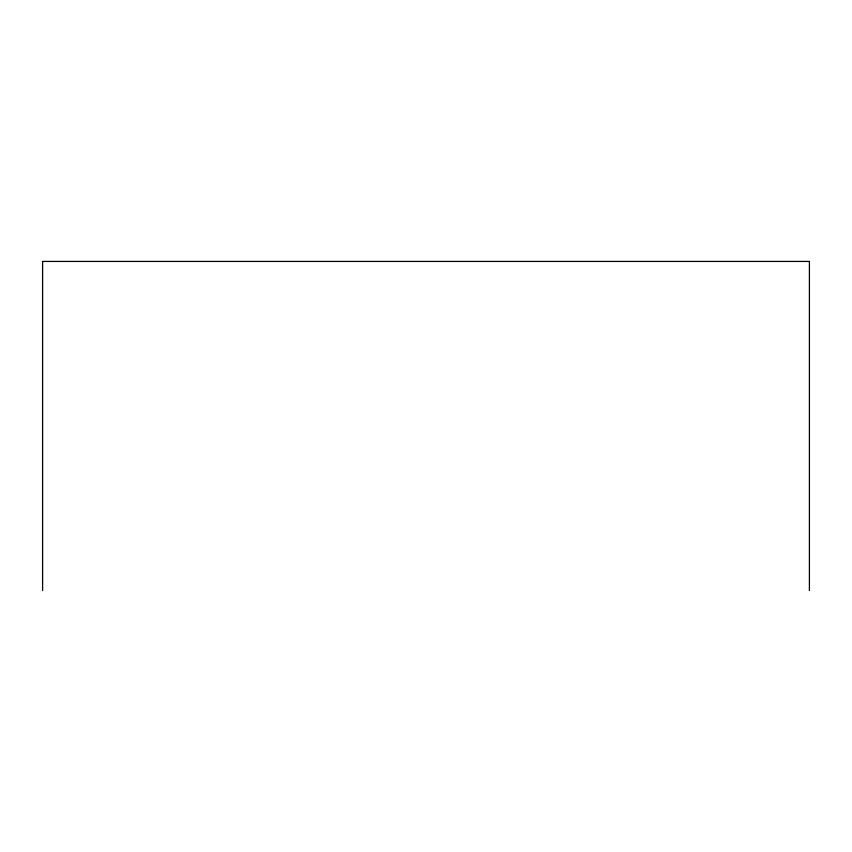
<?xml version="1.0" encoding="UTF-8"?>
<svg xmlns="http://www.w3.org/2000/svg" width="852" height="852" viewBox="0 0 852 852"><rect width="100%" height="100%" fill="white"/><g stroke="black" fill="none" stroke-linecap="round" stroke-linejoin="round"><path stroke-width="1.28" d="M809.4 590.574L809.4 261.426L42.6 261.426L42.6 590.574"/></g></svg>
